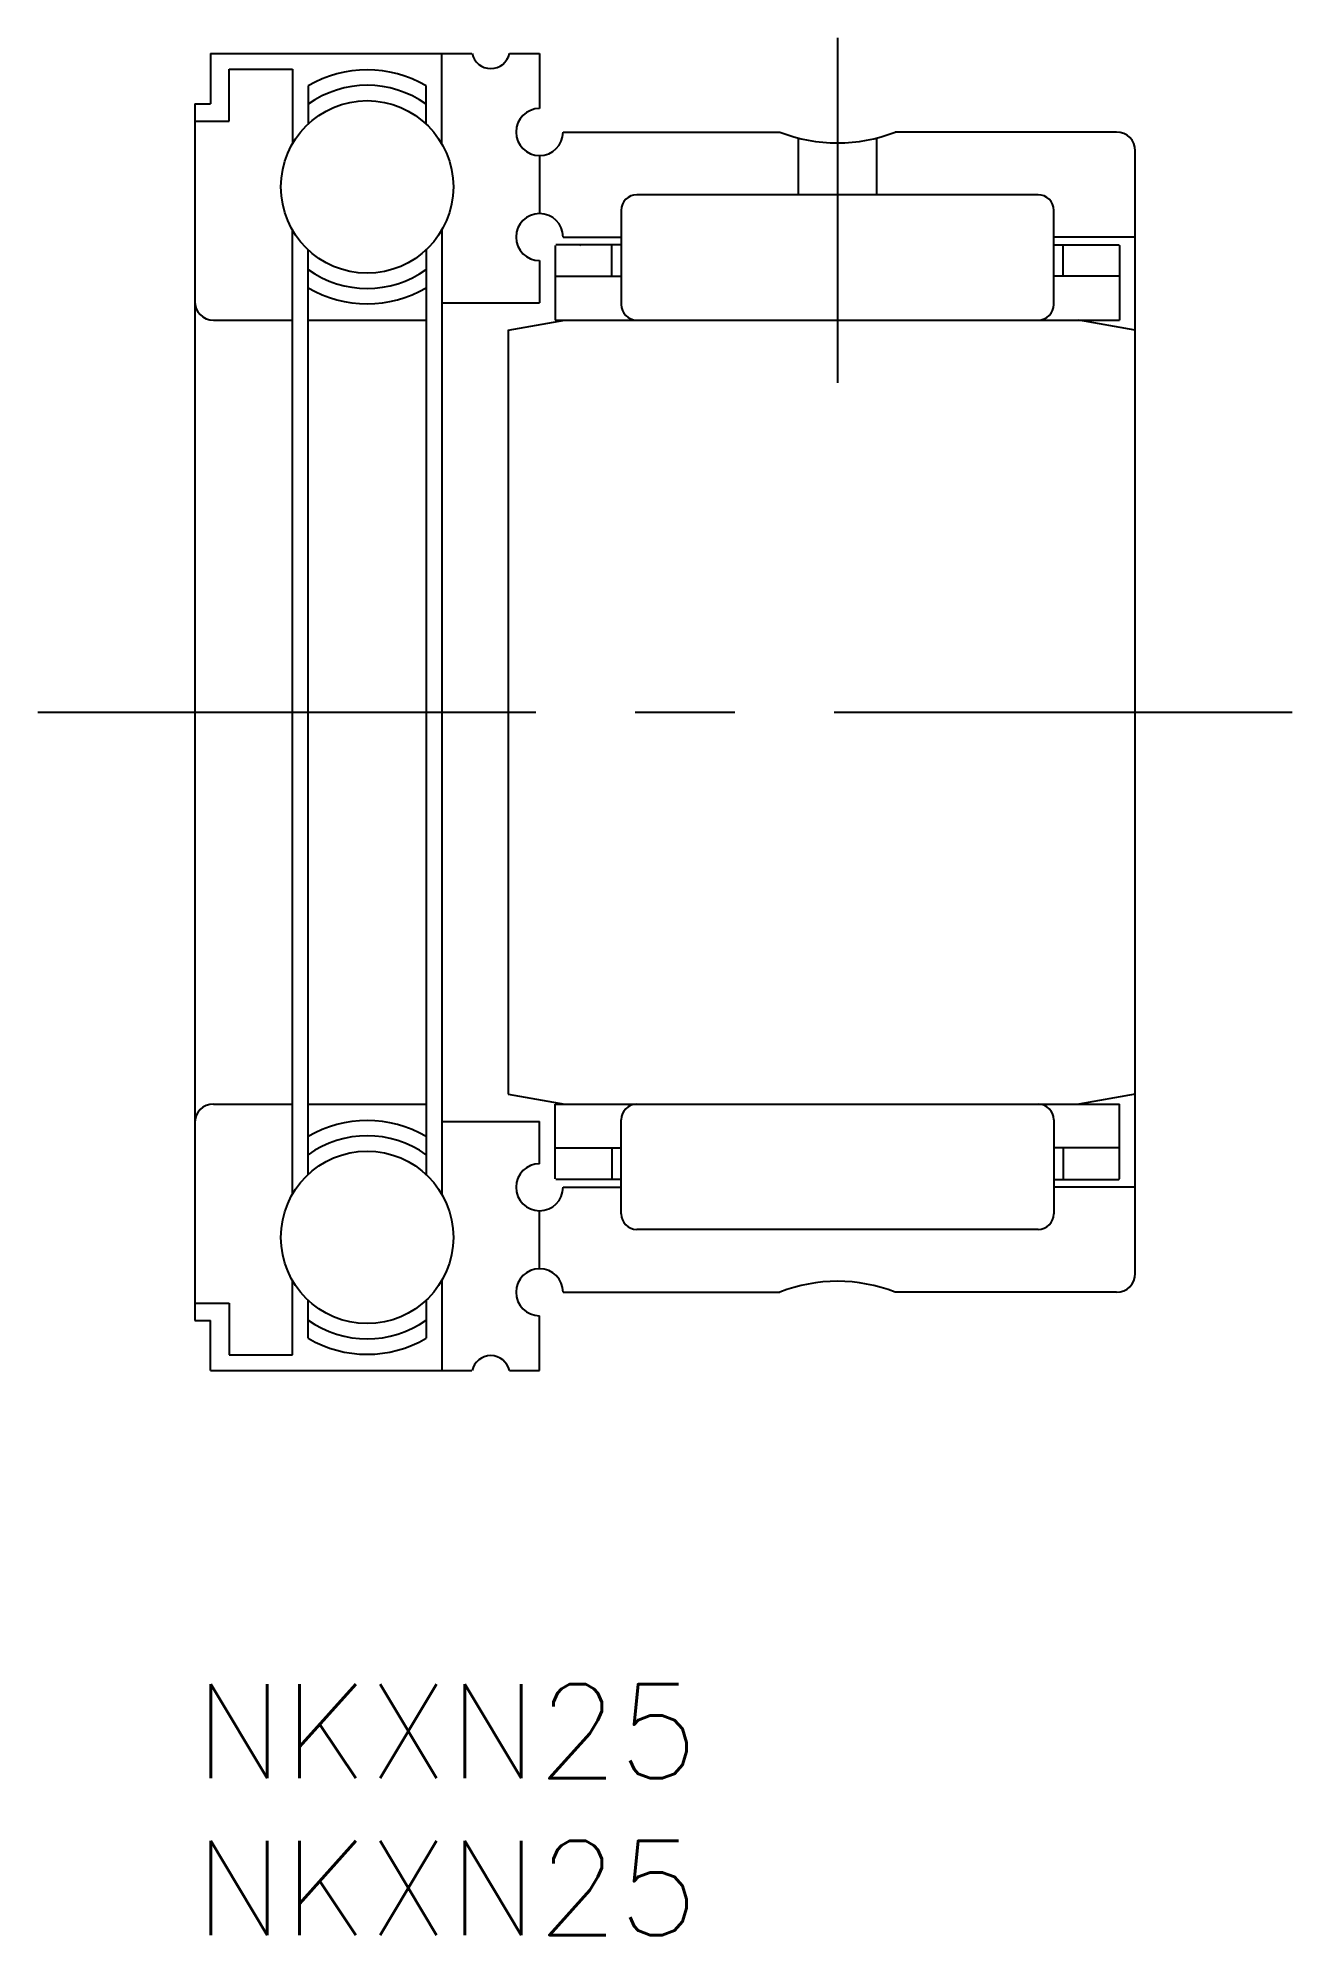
# Model space of a CAD drawing. Extents: x -5 to 35, y -8 to 52.5.
import ezdxf

# ---------------------------------------------------------------- set-up
doc = ezdxf.new("R2010")
doc.units = 0
doc.header["$LTSCALE"] = 0.5
doc.linetypes.add('CENTER', pattern=[50.8, 31.75, -6.35, 6.35, -6.35])
for name, color, linetype in [('MSM_CENTER', 1, 'CENTER'), ('MSM_CONTINUOUS', 7, 'CONTINUOUS'), ('MSM_PART_NUMBER', 7, 'CONTINUOUS')]:
    doc.layers.add(name, color=color, linetype=linetype)
doc.styles.get("Standard").update_dxf_attribs({"font": 'txt.shx', "height": 3, "bigfont": 'bigfont.shx'})

msp = doc.modelspace()

# ---------------------------------------------------------------- linework, layer by layer
at = {"layer": 'MSM_CENTER'}
for p, q in [((20.5, 52.5), (20.5, 41.5)), ((-5, 31), (35, 31))]:
    msp.add_line(p, q, dxfattribs=at)
at = {"layer": 'MSM_CONTINUOUS'}
for p, q in [((0.5, 52), (8.844, 52)), ((0.5, 52), (0.5, 50.4)), ((1.1, 51.5), (3.118, 51.5)), ((1.1, 49.85), (1.1, 51.5)), ((3.118, 51.5), (3.118, 49.125)), ((7.882, 49.125), (7.882, 52)), ((10.037, 52), (11, 52)), ((11, 52), (11, 50.25)), ((3.618, 50.968), (3.618, 49.756)), ((7.382, 49.756), (7.382, 50.968)), ((0, 50.4), (0, 11.6)), ((0, 50.4), (0.5, 50.4)), ((0, 49.85), (1.1, 49.85)), ((11.75, 49.5), (18.662, 49.5)), ((19.25, 49.309), (19.25, 47.5)), ((21.75, 49.309), (21.75, 47.5)), ((29.4, 49.5), (22.338, 49.5)), ((11, 48.75), (11, 46.9)), ((30, 13.1), (30, 48.9)), ((26.9, 47.5), (14.1, 47.5)), ((13.6, 47), (13.6, 44)), ((27.4, 44), (27.4, 47)), ((3.118, 15.625), (3.118, 46.375)), ((7.882, 46.375), (7.882, 15.625)), ((11.75, 46.15), (13.6, 46.15)), ((30, 46.15), (27.4, 46.15)), ((3.618, 16.256), (3.618, 45.744)), ((7.382, 45.744), (7.382, 16.256)), ((11, 45.4), (11, 44.05)), ((11.5, 45.88), (11.5, 43.5)), ((13.6, 45.9), (11.52, 45.9)), ((12.28, 45.9), (12.3, 45.88)), ((13.3, 44.9), (13.3, 45.88)), ((27.4, 45.9), (29.48, 45.9)), ((27.7, 45.88), (27.72, 45.9)), ((27.7, 44.9), (27.7, 45.88)), ((27.92, 45.9), (27.92, 45.9)), ((29.48, 45.9), (29.5, 45.88)), ((29.5, 45.88), (29.5, 43.5)), ((11.52, 44.9), (13.6, 44.9)), ((29.48, 44.9), (27.4, 44.9)), ((29.5, 44.92), (29.48, 44.9)), ((7.882, 44.05), (11, 44.05)), ((0.6, 43.5), (3.118, 43.5)), ((3.618, 43.5), (7.382, 43.5)), ((10, 43.183), (11.8, 43.5)), ((10, 43.183), (10, 18.817)), ((11.5, 43.5), (29.5, 43.5)), ((30, 43.183), (28.2, 43.5)), ((10, 18.817), (11.8, 18.5)), ((30, 18.817), (28.2, 18.5)), ((0.6, 18.5), (3.118, 18.5)), ((3.618, 18.5), (7.382, 18.5)), ((11.5, 18.5), (29.5, 18.5)), ((11.5, 16.12), (11.5, 18.5)), ((29.5, 16.12), (29.5, 18.5)), ((7.882, 17.95), (11, 17.95)), ((11, 16.6), (11, 17.95)), ((13.6, 15), (13.6, 18)), ((27.4, 18), (27.4, 15)), ((11.52, 17.1), (13.6, 17.1)), ((13.3, 17.1), (13.3, 16.12)), ((29.48, 17.1), (27.4, 17.1)), ((27.7, 17.1), (27.7, 16.12)), ((29.5, 17.08), (29.48, 17.1)), ((13.6, 16.1), (11.52, 16.1)), ((11.75, 15.85), (13.6, 15.85)), ((12.28, 16.1), (12.3, 16.12)), ((27.4, 16.1), (29.48, 16.1)), ((30, 15.85), (27.4, 15.85)), ((27.7, 16.12), (27.72, 16.1)), ((29.48, 16.1), (29.5, 16.12)), ((11, 13.25), (11, 15.1)), ((26.9, 14.5), (14.1, 14.5)), ((3.118, 10.5), (3.118, 12.875)), ((7.882, 12.875), (7.882, 10)), ((0, 12.15), (1.1, 12.15)), ((1.1, 12.15), (1.1, 10.5)), ((3.618, 11.032), (3.618, 12.244)), ((7.382, 12.244), (7.382, 11.032)), ((11.75, 12.5), (18.662, 12.5)), ((29.4, 12.5), (22.338, 12.5)), ((0, 11.6), (0.5, 11.6)), ((0.5, 10), (0.5, 11.6)), ((11, 10), (11, 11.75)), ((1.1, 10.5), (3.118, 10.5)), ((0.5, 10), (8.844, 10)), ((10.037, 10), (11, 10))]:
    msp.add_line(p, q, dxfattribs=at)
for centre in [(5.5, 47.75), (5.5, 14.25)]:
    msp.add_circle(centre, 2.75, dxfattribs=at)
for centre, radius, start, end in [((5.5, 47.75), 3.728, 59.6857, 120.3143), ((9.441, 52.133), 0.611, 192.60226, 347.39774), ((5.5, 47.75), 3.239, 54.48397, 125.51603), ((11, 49.5), 0.75, 90, 0), ((20.5, 54.15), 5, 248.43424, 291.56576), ((29.4, 48.9), 0.6, 0, 90), ((14.1, 47), 0.5, 90, 180), ((26.9, 47), 0.5, 0, 89.99931), ((11, 46.15), 0.75, 0, 270), ((5.5, 47.75), 3.239, 234.48397, 305.51603), ((5.5, 47.75), 3.728, 239.6857, 300.3143), ((0.6, 44.1), 0.6, 180, 270), ((14.1, 44), 0.5, 179.99995, 269.99927), ((26.9, 44), 0.5, 270.00049, 0), ((0.6, 17.9), 0.6, 90, 180), ((14.1, 18), 0.5, 90.00073, 180.00005), ((26.9, 18), 0.5, 0, 89.99951), ((5.5, 14.25), 3.728, 59.6857, 120.3143), ((5.5, 14.25), 3.239, 54.48397, 125.51603), ((11, 15.85), 0.75, 90, 0), ((14.1, 15), 0.5, 180, 270), ((26.9, 15), 0.5, 270.00069, 0), ((11, 12.5), 0.75, 0, 270), ((20.5, 7.85), 5, 68.43424, 111.56576), ((29.4, 13.1), 0.6, 270, 0), ((5.5, 14.25), 3.239, 234.48397, 305.51603), ((5.5, 14.25), 3.728, 239.6857, 300.3143), ((9.441, 9.867), 0.611, 12.60226, 167.39774)]:
    msp.add_arc(centre, radius, start, end, dxfattribs=at)

# ---------------------------------------------------------------- texts
at = {"layer": 'MSM_PART_NUMBER'}
for p in [(0, -3), (0, -8)]:
    msp.add_text('NKXN25', height=3, dxfattribs=at).set_placement(p)

doc.saveas('drawing.dxf')
